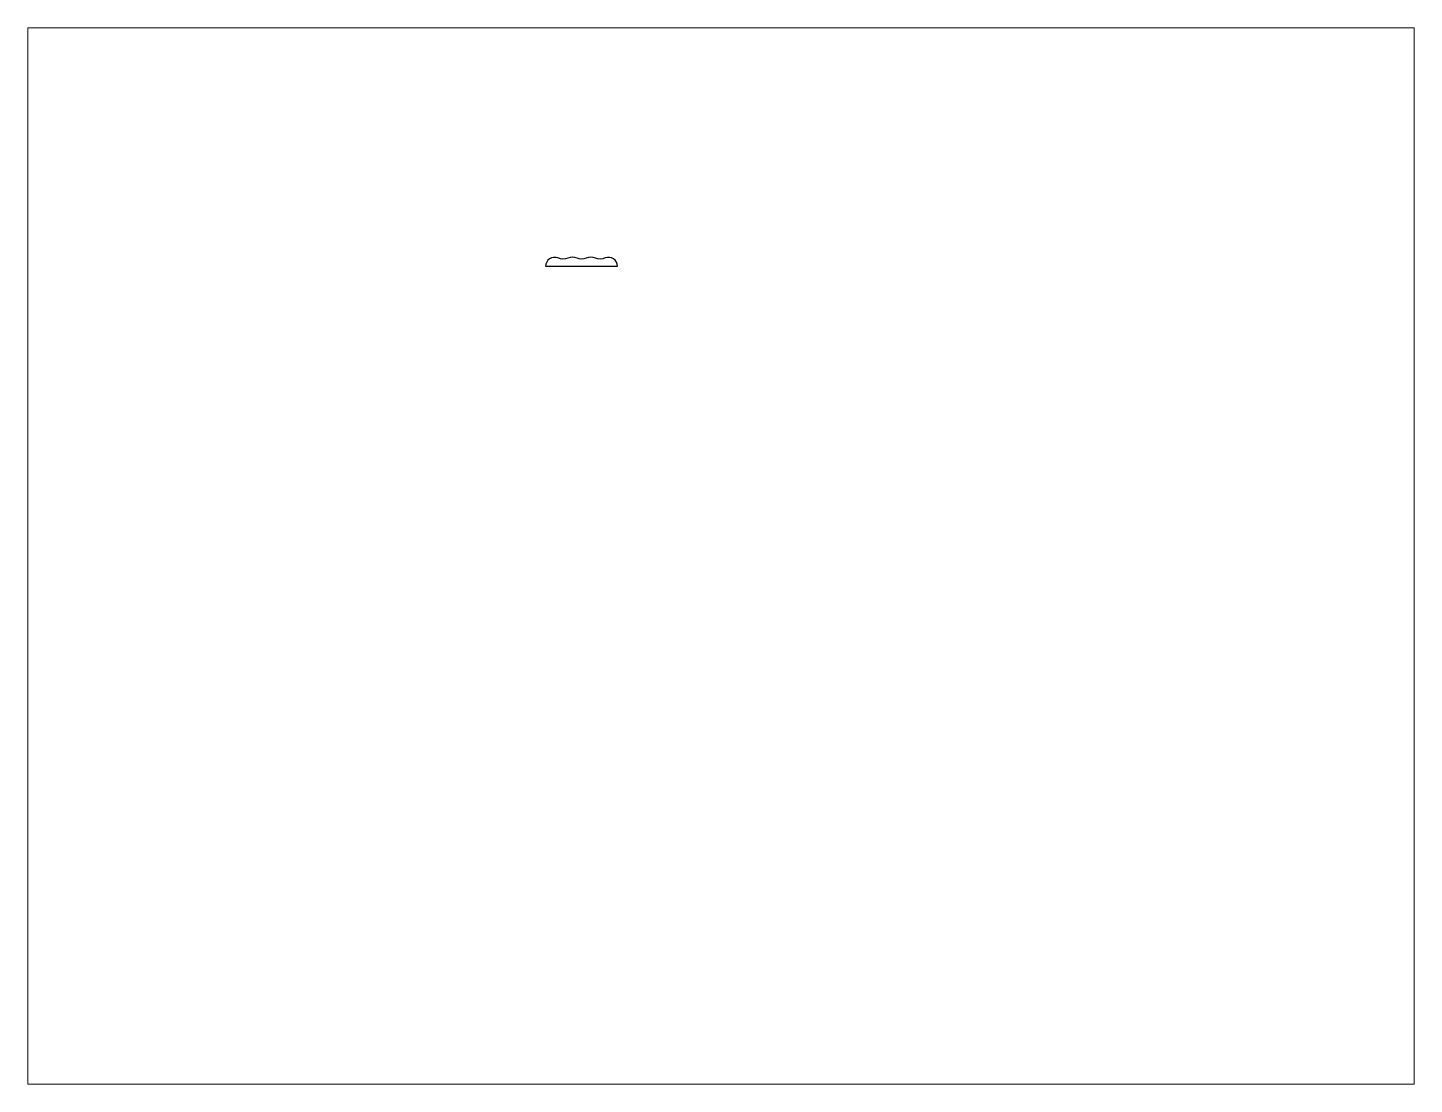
# Paper-space layout 'Layout1' of a CAD drawing. Extents: x 27 to 240, y 20 to 183.
# The model-space entities are those that its viewports show. They can reach past a viewport. Long polylines and large blocks are cut down to what shows.
import ezdxf

# ---------------------------------------------------------------- set-up
doc = ezdxf.new("R2010")
doc.units = 0
doc.header["$LTSCALE"] = 15
doc.layers.get('0').update_dxf_attribs({"linetype": 'CONTINUOUS'})
doc.layers.add('ANA', color=220, linetype='CONTINUOUS')

msp = doc.modelspace()

# ---------------------------------------------------------------- linework, layer by layer
at = {"layer": 'ANA', "color": 0}
msp.add_lwpolyline([(153.01, 213.14, -0.195008), (150.45, 213.14, 0.194987), (147.88, 213.14, -0.209492), (145.15, 213.21, 0.528808), (141.73, 210.89), (161.73, 210.89, 0.528842), (158.31, 213.21, -0.209498), (155.58, 213.14, 0.195008)], format="xyb", close=True, dxfattribs=at)

psp = doc.layouts.get("Layout1")

# ---------------------------------------------------------------- viewports
at = {"layer": '0', "color": 0, "linetype": 'BYBLOCK', "ltscale": 0.05}
psp.add_viewport(center=(133.35, 101.6), size=(213.36, 162.56), view_center_point=(190.51, 130.3), view_height=293.8955, dxfattribs=at)

doc.saveas('drawing.dxf')
